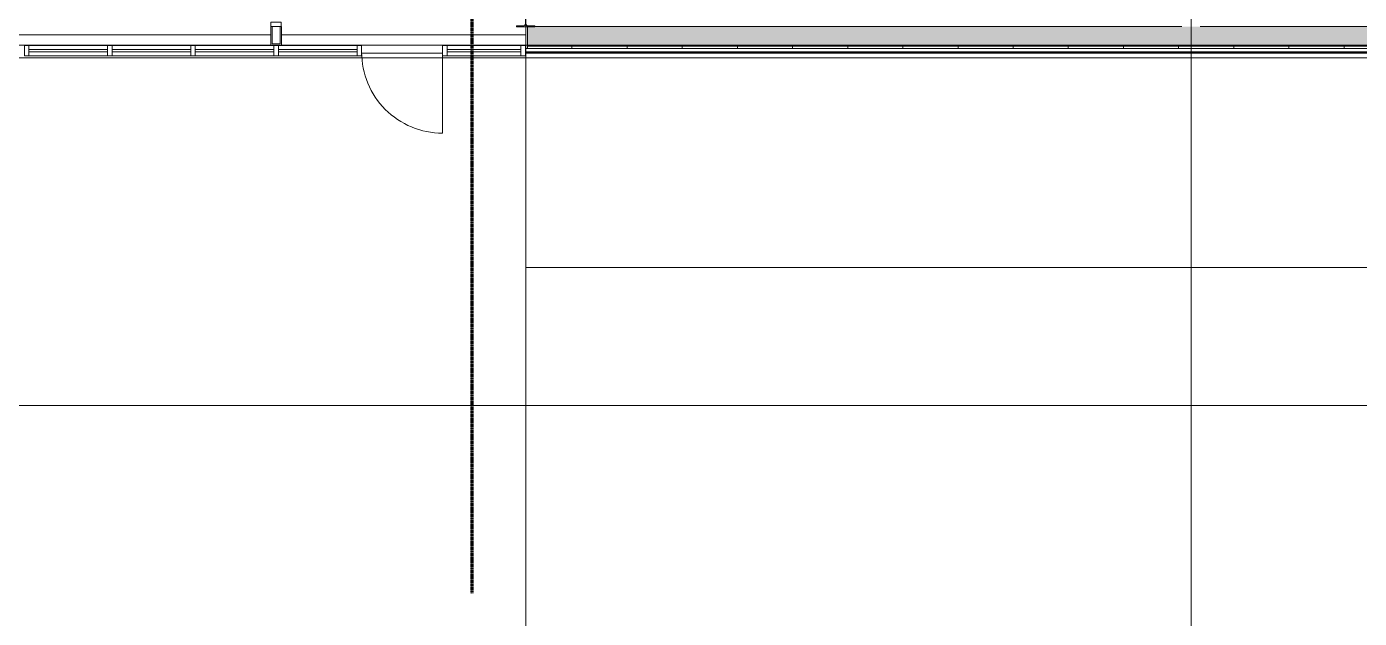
# Model space of a CAD drawing. Header units: inches. Extents: x 25369 to 33161, y -23509 to -20274.
# Drawn here: x 29956 to 30536, y -23045 to -22787 of the extents above; entities that cross this region are included whole.
import ezdxf

# ---------------------------------------------------------------- set-up
doc = ezdxf.new("R2010")
doc.units = ezdxf.units.IN
doc.header["$MEASUREMENT"] = 0
doc.linetypes.add('Dash', pattern=[0.25, 0.125, -0.125])
doc.linetypes.add('Grid Line 1_2_', pattern=[0.875, 0.5, -0.125, 0.125, -0.125])
for name, color, linetype, lineweight in [('A-ANNO-MATC', 214, 'Dash', 140), ('A-DOOR', 31, 'Continuous', 13), ('A-FLOR', 192, 'Continuous', 13), ('A-GLAZ-CURT', 52, 'Continuous', 13), ('A-GLAZ-CWMG', 51, 'Continuous', 13), ('A-SITE-ROAD', 130, 'Continuous', 70), ('A-SITE-SWLK', 140, 'Continuous', 70), ('A-WALL', 113, 'Continuous', 13), ('A-WALL-PATT', 111, 'Continuous', 25), ('C-TOPO', 7, 'Continuous', 13), ('Conc', 7, 'Continuous', 70), ('I-WALL', 2, 'Continuous', 13), ('L-SITE-WALL', 31, 'Continuous', 13), ('S-COLS', 52, 'Continuous', 13), ('S-GRID', 1, 'Continuous', 9)]:
    doc.layers.add(name, color=color, linetype=linetype, lineweight=lineweight)

# ---------------------------------------------------------------- blocks, each defined once
blk = doc.blocks.new('Struct_Xcel_Sports Complex_rvt-2-Overall Floor Plan')
at = {"layer": 'A-FLOR', "color": 43, "lineweight": 9}
for p, q in [((24132.95, -22790.8), (23954.27, -22790.8)), ((24244.02, -22790.8), (24137.7, -22790.8))]:
    blk.add_line(p, q, dxfattribs=at)
at = {"layer": 'L-SITE-WALL', "color": 43, "lineweight": 9}
for p, q in [((23954.27, -22790.8), (24132.95, -22790.8)), ((24137.7, -22790.8), (24244.02, -22790.8)), ((24207.7, -22798.8), (24172.52, -22798.8)), ((25074.08, -22798.8), (24243.77, -22798.8))]:
    blk.add_line(p, q, dxfattribs=at)
blk = doc.blocks.new('W-Wide Flange-Column - B2_E-V4-Overall Floor Plan')
at = {"layer": 'S-COLS', "lineweight": 9}
h = blk.add_hatch(dxfattribs=at)
h.set_pattern_fill('FP_10', color=253, style=0, pattern_type=2)
h.set_pattern_definition([(225, (30173.017, -22783.178), (19.00703, -19.00703), []), (225, (30173.017, -22811.978), (19.00703, -19.00703), [])])
h.paths.add_polyline_path([(4, 4.13), (-4, 4.13), (-4, 3.69), (-0.84, 3.69), (-0.35, 3.49), (-0.14, 3), (-0.14, -3), (-0.35, -3.49), (-0.84, -3.69), (-4, -3.69), (-4, -4.12), (4, -4.12), (4, -3.69), (0.84, -3.69), (0.35, -3.49), (0.14, -3), (0.14, 3), (0.35, 3.49), (0.84, 3.69), (4, 3.69)], flags=0)
at = {"layer": 'S-COLS', "color": 7}
for p, q in [((4, 4.13), (-4, 4.13)), ((-4, 4.13), (-4, 3.69)), ((-4, 3.69), (-0.84, 3.69)), ((-0.14, 3), (-0.14, -3)), ((0.14, -3), (0.14, 3)), ((0.84, 3.69), (4, 3.69)), ((4, 3.69), (4, 4.13)), ((-0.84, -3.69), (-4, -3.69)), ((-4, -3.69), (-4, -4.12)), ((-4, -4.12), (4, -4.12)), ((4, -3.69), (0.84, -3.69)), ((4, -4.12), (4, -3.69))]:
    blk.add_line(p, q, dxfattribs=at)
for centre, start, end in [((-0.84, 3), 0, 90), ((0.84, 3), 90, 180), ((-0.84, -3), 270, 0), ((0.84, -3), 180, 270)]:
    blk.add_arc(centre, 0.691, start, end, dxfattribs=at)
blk = doc.blocks.new('System Panel - INSULATED LOW-E GLAZING _SEE ELEVATIONS FOR U-FACTOR_ SHGC_ _ LT_-1307209-Overall Floor Plan')
at = {"layer": 'A-GLAZ-CURT', "color": 7}
for p, q in [((16.03125, -0.25), (-16.03125, -0.25)), ((-16.03125, -0.25), (-16.03125, -1.25)), ((-16.03125, -1.25), (16.03125, -1.25)), ((16.03125, -1.25), (16.03125, -0.25))]:
    blk.add_line(p, q, dxfattribs=at)
at = {"layer": 'A-GLAZ-CURT', "color": 10, "lineweight": 9}
for p, q in [((-16.03125, -1.25), (-16.03125, -0.25)), ((16.03125, -0.25), (-16.03125, -0.25)), ((-16.03125, -1.25), (16.03125, -1.25)), ((16.03125, -0.25), (16.03125, -1.25))]:
    blk.add_line(p, q, dxfattribs=at)
blk = doc.blocks.new('Door_Single_Storefront - one-1371399-Overall Floor Plan')
at = {"layer": 'A-DOOR', "color": 43, "lineweight": 9}
blk.add_line((-17.59375, 35.1875), (-17.59375, 0), dxfattribs=at)
blk.add_arc((-17.59375, 0), 35.1875, 360, 90, dxfattribs=at)
blk = doc.blocks.new('System Panel - INSULATED LOW-E GLAZING _SEE ELEVATIONS FOR U-FACTOR_ SHGC_ _ LT_-827433-Overall Floor Plan')
at = {"layer": 'A-GLAZ-CURT', "color": 7}
for p, q in [((17.09375, -0.25), (-17.09375, -0.25)), ((-17.09375, -0.25), (-17.09375, -1.25)), ((-17.09375, -1.25), (17.09375, -1.25)), ((17.09375, -1.25), (17.09375, -0.25))]:
    blk.add_line(p, q, dxfattribs=at)
at = {"layer": 'A-GLAZ-CURT', "color": 10, "lineweight": 9}
for p, q in [((-17.09375, -1.25), (-17.09375, -0.25)), ((17.09375, -0.25), (-17.09375, -0.25)), ((-17.09375, -1.25), (17.09375, -1.25)), ((17.09375, -0.25), (17.09375, -1.25))]:
    blk.add_line(p, q, dxfattribs=at)
blk = doc.blocks.new('Rectangular Mullion - Exterior 2_ x 4_5_-1307206-Overall Floor Plan')
at = {"layer": 'A-GLAZ-CWMG', "color": 43, "lineweight": 9}
for p, q in [((24209.7, -22795.43), (24241.77, -22795.43)), ((24209.7, -22799.93), (24241.77, -22799.93))]:
    blk.add_line(p, q, dxfattribs=at)
blk = doc.blocks.new('Rectangular Mullion - Exterior 2_ x 4_5_-1146644-Overall Floor Plan')
at = {"layer": 'A-GLAZ-CWMG', "color": 43, "lineweight": 9}
for p, q in [((24136.33, -22799.93), (24170.52, -22799.93)), ((24137.7, -22795.43), (24170.52, -22795.43))]:
    blk.add_line(p, q, dxfattribs=at)
blk = doc.blocks.new('Rectangular Mullion - Exterior 2_ x 4_5_-769200-Overall Floor Plan')
at = {"layer": 'A-GLAZ-CWMG', "color": 43, "lineweight": 9}
for p, q in [((24100.14, -22795.43), (24132.95, -22795.43)), ((24100.14, -22799.93), (24134.33, -22799.93))]:
    blk.add_line(p, q, dxfattribs=at)
blk = doc.blocks.new('Rectangular Mullion - Exterior 2_ x 4_5_-1142342-Overall Floor Plan')
at = {"layer": 'A-GLAZ-CWMG', "color": 7}
for p, q in [((0, 3), (-2, 3)), ((-2, 3), (-2, -1.5)), ((0, -1.5), (0, 3)), ((-2, -1.5), (0, -1.5))]:
    blk.add_line(p, q, dxfattribs=at)
blk = doc.blocks.new('Rectangular Mullion - Exterior 2_ x 4_5_-1115231-Overall Floor Plan')
at = {"layer": 'A-GLAZ-CWMG', "color": 7}
for p, q in [((-1, 3), (1, 3)), ((-1, -1.5), (-1, 3)), ((1, 3), (1, -1.5)), ((1, -1.5), (-1, -1.5))]:
    blk.add_line(p, q, dxfattribs=at)
blk = doc.blocks.new('Rectangular Mullion - Exterior 2_ x 4_5_-V15-Overall Floor Plan')
at = {"layer": 'A-GLAZ-CWMG', "color": 43, "lineweight": 9}
for p, q in [((22206.33, -22795.43), (22240.52, -22795.43)), ((22206.33, -22799.93), (22240.52, -22799.93))]:
    blk.add_line(p, q, dxfattribs=at)
blk = doc.blocks.new('Rectangular Mullion - Exterior 2_ x 4_5_-1142495-Overall Floor Plan')
at = {"layer": 'A-GLAZ-CWMG', "color": 7}
for p, q in [((0, 3), (-2, 3)), ((-2, 3), (-2, -1.5)), ((0, -1.5), (0, 3)), ((-2, -1.5), (0, -1.5))]:
    blk.add_line(p, q, dxfattribs=at)

msp = doc.modelspace()

# ---------------------------------------------------------------- hatches: boundary and pattern name
at = {"layer": 'A-WALL-PATT', "lineweight": 9}
h = msp.add_hatch(dxfattribs=at)
h.set_pattern_fill('FP_18', color=253, style=0, pattern_type=2)
h.set_pattern_definition([(161.57, (5930.086, 0.96), (-7.6802237, -0.0009796), [0, -54.643, 6.067, 0]), (18.43, (5928.166, 0.96), (-7.6802237, 0.0009796), [0, -54.643, 6.067, 0]), (108.43, (5930.086, 0.96), (3.8382953, -19.20136532), [18.211, -42.499]), (71.57, (5928.166, 0.96), (3.8382953, 19.20136532), [18.211, -42.499])])
h.paths.add_polyline_path([(30187.54, -22795.3), (31002.45, -22795.3), (31002.45, -22787.3), (30173.89, -22787.3), (30173.89, -22795.3)], flags=0)
h = msp.add_hatch(dxfattribs=at)
h.set_pattern_fill('FP_20', color=253, style=0, pattern_type=2)
h.set_pattern_definition([(0, (5929.126, 0), (30.72, 7.68), [2.534, -20.506, 2.534, -20.506, -122.88]), (0, (5929.126, 0), (30.72, 7.68), [-46.08, 2.534, -43.546, 2.534, -20.506, -53.76]), (0, (5929.126, 0), (30.72, 7.68), [-115.2, 2.534, -12.826, 2.534, -35.866]), (120, (5940.646, 3.84), (-22.0110751, 22.7643004), [2.534, -20.506, 2.534, -20.506, -122.88]), (120, (5940.646, 3.84), (-22.0110751, 22.7643004), [-46.08, 2.534, -43.546, 2.534, -20.506, -53.76]), (120, (5940.646, 3.84), (-22.0110751, 22.7643004), [-115.2, 2.534, -12.826, 2.534, -35.866]), (240, (5944.486, 19.2), (-8.7089249, -30.4443004), [2.534, -20.506, 2.534, -20.506, -122.88]), (240, (5944.486, 19.2), (-8.7089249, -30.4443004), [-46.08, 2.534, -43.546, 2.534, -20.506, -53.76]), (240, (5944.486, 19.2), (-8.7089249, -30.4443004), [-115.2, 2.534, -12.826, 2.534, -35.866])])
h.paths.add_polyline_path([(30173.89, -22795.8), (31002.45, -22795.8), (31002.45, -22795.3), (30173.89, -22795.3)], flags=0)
h = msp.add_hatch(dxfattribs=at)
h.set_pattern_fill('FP_21', color=253, style=0, pattern_type=2)
h.set_pattern_definition([(0, (5929.126, 0), (0, 24), []), (90, (5929.126, 0), (-24, 1e-15), [])])
h.paths.add_polyline_path([(30173.89, -22796.8), (31002.45, -22796.8), (31002.45, -22795.8), (30173.89, -22795.8)], flags=0)

# ---------------------------------------------------------------- linework, layer by layer
at = {"layer": 'A-ANNO-MATC', "color": 153}
msp.add_line((30149.57, -20555.1), (30149.57, -23033.87), dxfattribs=at)
at = {"layer": 'A-SITE-ROAD', "color": 43, "lineweight": 9}
msp.add_line((32088.02, -22952.07), (29633.03, -22952.07), dxfattribs=at)
at = {"layer": 'A-SITE-SWLK', "color": 43, "lineweight": 9}
msp.add_line((30173.14, -22892.07), (31910.14, -22892.07), dxfattribs=at)
at = {"layer": 'A-WALL', "color": 7}
for p, q in [((30062.7, -22787.3), (30062.7, -22794.8)), ((30066.2, -22787.3), (30066.2, -22794.8)), ((30173.14, -22787.3), (30173.14, -22798.62)), ((30173.89, -22787.3), (30173.89, -22796.8)), ((30458.52, -22787.3), (30177.02, -22787.3)), ((30748.02, -22787.3), (30466.52, -22787.3)), ((30062.7, -22794.8), (30066.2, -22794.8)), ((31003.2, -22796.8), (30173.14, -22796.8)), ((31003.2, -22798.3), (30173.14, -22798.3)), ((30173.14, -22798.62), (31003.2, -22798.62)), ((31002.45, -22795.3), (30173.89, -22795.3)), ((31002.45, -22795.8), (30173.89, -22795.8))]:
    msp.add_line(p, q, dxfattribs=at)
at = {"layer": 'C-TOPO', "color": 43, "lineweight": 9}
for p, q in [((30101.64, -22798.8), (30136.83, -22798.8)), ((30136.83, -22798.8), (30101.64, -22798.8)), ((30172.89, -22798.8), (30173.14, -22798.8)), ((30173.14, -22798.8), (30172.89, -22798.8)), ((30173.14, -22798.8), (30173.14, -22892.07)), ((30173.14, -22892.07), (30173.14, -22798.8)), ((30173.14, -22892.07), (31910.14, -22892.07)), ((31910.14, -22892.07), (30173.14, -22892.07)), ((32293.1, -22952.07), (29633.03, -22952.07)), ((32214.02, -22952.07), (29633.03, -22952.07))]:
    msp.add_line(p, q, dxfattribs=at)
at = {"layer": 'Conc', "color": 43, "lineweight": 9}
msp.add_line((30173.14, -22892.07), (30173.14, -22799.43), dxfattribs=at)
at = {"layer": 'I-WALL', "color": 7}
for p, q in [((30066.83, -22787.3), (30062.08, -22787.3)), ((30062.08, -22787.3), (30062.08, -22795.43)), ((30066.83, -22795.43), (30066.83, -22787.3)), ((30062.08, -22795.43), (30066.83, -22795.43))]:
    msp.add_line(p, q, dxfattribs=at)
at = {"layer": 'L-SITE-WALL', "color": 43, "lineweight": 9}
for p, q in [((30101.64, -22798.8), (30136.83, -22798.8)), ((30172.89, -22798.8), (31003.2, -22798.8)), ((31161.95, -22800.8), (28581.51, -22800.8))]:
    msp.add_line(p, q, dxfattribs=at)
at = {"layer": 'S-GRID', "linetype": 'Grid Line 1_2_'}
for p, q in [((30173.02, -23095.8), (30173.02, -20550.05)), ((30462.52, -23095.8), (30462.52, -20550.05)), ((30173.02, -23413.24), (30173.02, -20902.43)), ((30462.52, -23413.24), (30462.52, -20902.43)), ((32260.47, -22795.3), (27496.49, -22795.3)), ((32552.19, -22795.3), (27844.64, -22795.3))]:
    msp.add_line(p, q, dxfattribs=at)

# ---------------------------------------------------------------- block references
at = {"color": 250, "lineweight": 5}
msp.add_blockref('Struct_Xcel_Sports Complex_rvt-2-Overall Floor Plan', (5929.13, 0), dxfattribs=at)
at = {"layer": 'A-DOOR', "color": 43, "lineweight": 9, "rotation": 180}
msp.add_blockref('Door_Single_Storefront - one-1371399-Overall Floor Plan', (30119.24, -22798.43), dxfattribs=at)
at = {"layer": 'A-GLAZ-CURT', "color": 10, "lineweight": 9, "rotation": 180}
for name, p in [('System Panel - INSULATED LOW-E GLAZING _SEE ELEVATIONS FOR U-FACTOR_ SHGC_ _ LT_-827433-Overall Floor Plan', (29973.99, -22798.43)), ('System Panel - INSULATED LOW-E GLAZING _SEE ELEVATIONS FOR U-FACTOR_ SHGC_ _ LT_-827433-Overall Floor Plan', (30010.17, -22798.43)), ('System Panel - INSULATED LOW-E GLAZING _SEE ELEVATIONS FOR U-FACTOR_ SHGC_ _ LT_-827433-Overall Floor Plan', (30046.36, -22798.43)), ('System Panel - INSULATED LOW-E GLAZING _SEE ELEVATIONS FOR U-FACTOR_ SHGC_ _ LT_-827433-Overall Floor Plan', (30082.55, -22798.43)), ('System Panel - INSULATED LOW-E GLAZING _SEE ELEVATIONS FOR U-FACTOR_ SHGC_ _ LT_-1307209-Overall Floor Plan', (30154.86, -22798.43))]:
    msp.add_blockref(name, p, dxfattribs=at)
at = {"layer": 'A-GLAZ-CWMG', "color": 43, "lineweight": 9, "rotation": 270}
msp.add_blockref('Rectangular Mullion - Exterior 2_ x 4_5_-1142495-Overall Floor Plan', (30063.7, -22787.3), dxfattribs=at)
at = {"layer": 'A-GLAZ-CWMG', "color": 43, "lineweight": 9, "extrusion": (0, 0, -1)}
for p in [(-29955.89, -22798.43), (-29992.08, -22798.43), (-30028.27, -22798.43), (-30064.45, -22798.43), (-30100.64, -22798.43), (-30137.83, -22798.43)]:
    msp.add_blockref('Rectangular Mullion - Exterior 2_ x 4_5_-1115231-Overall Floor Plan', p, dxfattribs=at)
at = {"layer": 'A-GLAZ-CWMG', "color": 43, "lineweight": 9}
for name, p in [('Rectangular Mullion - Exterior 2_ x 4_5_-V15-Overall Floor Plan', (7750.56, 0)), ('Rectangular Mullion - Exterior 2_ x 4_5_-V15-Overall Floor Plan', (7786.75, 0)), ('Rectangular Mullion - Exterior 2_ x 4_5_-769200-Overall Floor Plan', (5929.13, 0)), ('Rectangular Mullion - Exterior 2_ x 4_5_-1146644-Overall Floor Plan', (5929.13, 0)), ('Rectangular Mullion - Exterior 2_ x 4_5_-1307206-Overall Floor Plan', (5929.13, 0)), ('Rectangular Mullion - Exterior 2_ x 4_5_-1142342-Overall Floor Plan', (30172.89, -22798.43))]:
    msp.add_blockref(name, p, dxfattribs=at)
at = {"layer": 'S-COLS', "color": 43, "lineweight": 9, "rotation": 180}
msp.add_blockref('W-Wide Flange-Column - B2_E-V4-Overall Floor Plan', (30173.02, -22783.18), dxfattribs=at)

doc.saveas('drawing.dxf')
